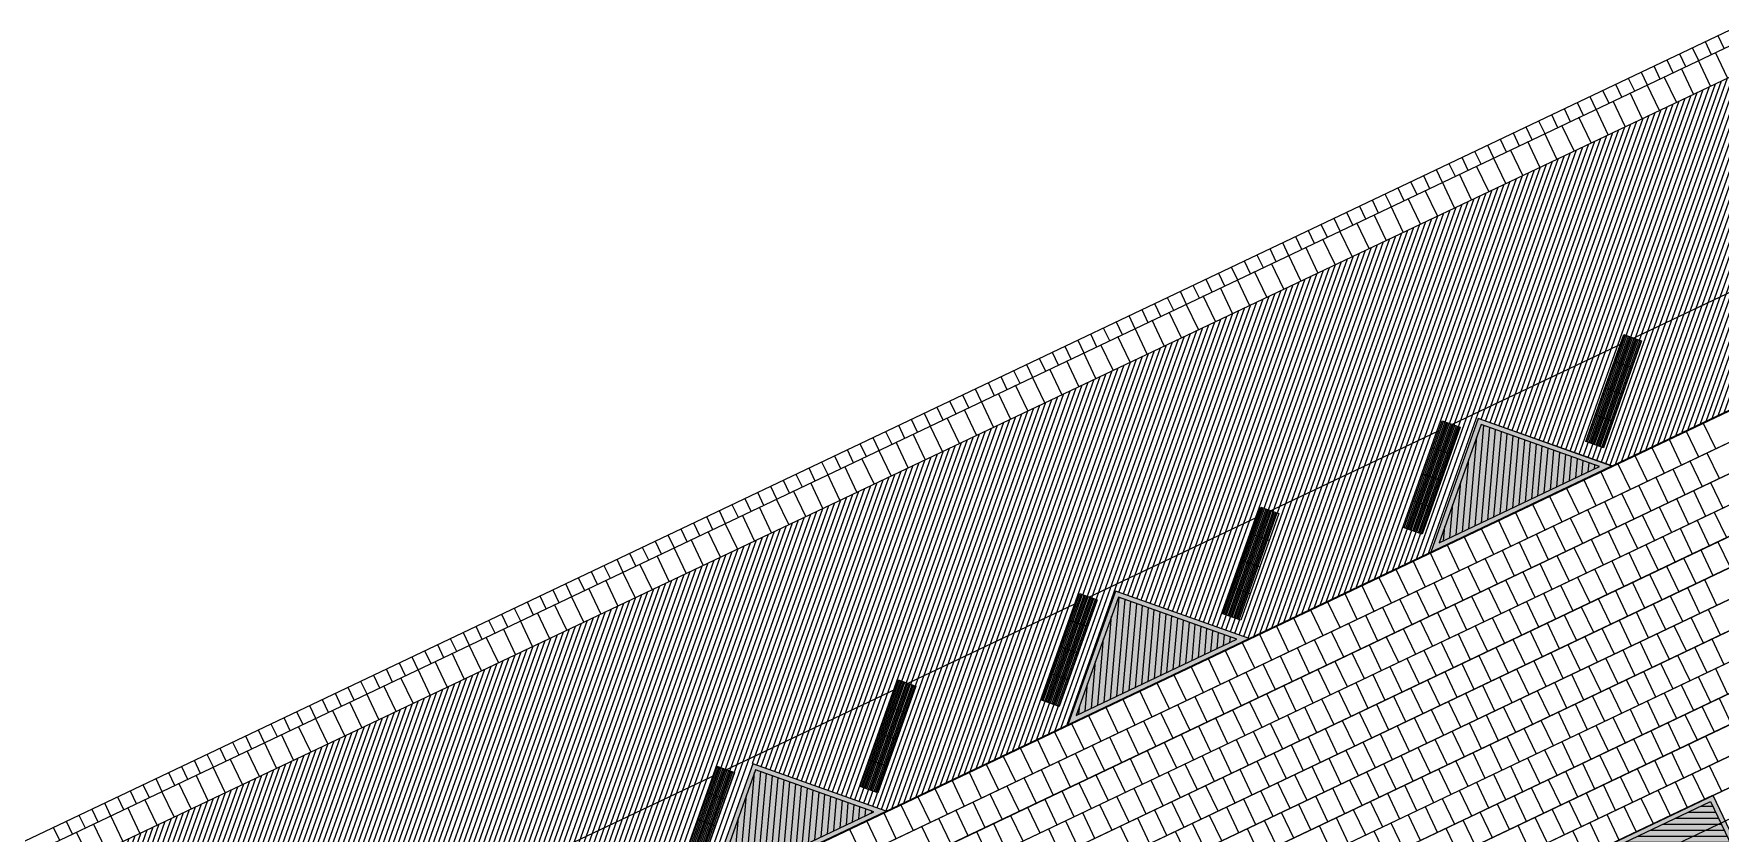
# Model space of a CAD drawing. Header units: metres. Extents: x 679599 to 680028, y 2748524 to 2748840.
# Drawn here: x 679795.01 to 679830.69, y 2748761.71 to 2748778.63 of the extents above; entities that cross this region are included whole.
import ezdxf

# ---------------------------------------------------------------- set-up
doc = ezdxf.new("R2010")
doc.units = ezdxf.units.M
doc.header["$LTSCALE"] = 5
doc.layers.add('00-AUX', color=2, linetype='Continuous', plot=False)
doc.layers.add('00-AUX Tree Pit', color=2, linetype='Continuous', plot=False)
for name, color, linetype, lineweight, plot in [('02-L-B-Barrier Curb', 210, 'Continuous', 5, False), ('02-L-B-Channel', 140, 'Continuous', 5, False), ('02-L-B-Curb', 11, 'Continuous', 5, False)]:
    doc.layers.add(name, color=color, linetype=linetype, lineweight=lineweight, plot=plot)
doc.layers.add('02-L-B-Flat Bar', color=181, linetype='Continuous', lineweight=5)
doc.layers.add('04-BK-Tree Pit', color=6, linetype='Continuous', lineweight=5)
for name, color, linetype, lineweight, true_color in [('02-L-Joints-Paviment_07_Precast Concrete Blocks 60X40', 7, 'Continuous', 5, 0x999999), ('03-TR-Pavement_02_Sealed Gravel', 7, 'Continuous', 5, 0x38321e), ('03-TR-Pavement_07_Precast Concrete Blocks 20X10', 7, 'Continuous', 5, 0x999999), ('03-TR-Pavement_07_Precast Concrete Blocks 60X40', 7, 'Continuous', 5, 0x999999), ('03-TR-Pavement_07_Precast irregular Concrete Blocks', 7, 'Continuous', 5, 0xb3b3b3)]:
    doc.layers.add(name, color=color, linetype=linetype, lineweight=lineweight, true_color=true_color)
doc.layers.add('03-TR-Tree Pit_Green', color=46, linetype='Continuous')
doc.layers.add('03-TR-Tree Pit_White', color=7, linetype='Continuous', true_color=0xfcfcfc)

# ---------------------------------------------------------------- blocks, each defined once
blk = doc.blocks.new('*U5')
at = {"layer": '02-L-B-Channel'}
blk.add_lwpolyline([(0, 0), (0, -0.3)], dxfattribs=at)
blk = doc.blocks.new('*U6')
at = {"layer": '02-L-B-Channel', "color": 0, "linetype": 'ByBlock', "lineweight": -2, "transparency": 16777216, "rotation": 25.44812428929673}
for p in [(679830.643, 2748778.592), (679829.83, 2748778.205), (679830.101, 2748778.334), (679830.372, 2748778.463), (679829.289, 2748777.947), (679829.56, 2748778.076), (679828.476, 2748777.561), (679828.747, 2748777.689), (679829.018, 2748777.818), (679827.663, 2748777.174), (679827.934, 2748777.303), (679828.205, 2748777.432), (679826.851, 2748776.787), (679827.122, 2748776.916), (679827.392, 2748777.045), (679826.038, 2748776.4), (679826.309, 2748776.529), (679826.58, 2748776.658), (679825.496, 2748776.143), (679825.767, 2748776.271), (679824.684, 2748775.756), (679824.954, 2748775.885), (679825.225, 2748776.014), (679823.871, 2748775.369), (679824.142, 2748775.498), (679824.413, 2748775.627), (679823.058, 2748774.982), (679823.329, 2748775.111), (679823.6, 2748775.24), (679822.516, 2748774.725), (679822.787, 2748774.853), (679821.704, 2748774.338), (679821.975, 2748774.467), (679822.245, 2748774.596), (679820.891, 2748773.951), (679821.162, 2748774.08), (679821.433, 2748774.209), (679820.078, 2748773.564), (679820.349, 2748773.693), (679820.62, 2748773.822), (679819.537, 2748773.307), (679819.807, 2748773.435), (679818.724, 2748772.92), (679818.995, 2748773.049), (679819.266, 2748773.178), (679817.911, 2748772.533), (679818.182, 2748772.662), (679818.453, 2748772.791), (679817.099, 2748772.146), (679817.369, 2748772.275), (679817.64, 2748772.404), (679816.286, 2748771.76), (679816.557, 2748771.889), (679816.828, 2748772.018), (679815.744, 2748771.502), (679816.015, 2748771.631), (679814.931, 2748771.115), (679815.202, 2748771.244), (679815.473, 2748771.373), (679814.119, 2748770.728), (679814.39, 2748770.857), (679814.66, 2748770.986), (679813.306, 2748770.342), (679813.577, 2748770.471), (679813.848, 2748770.6), (679812.764, 2748770.084), (679813.035, 2748770.213), (679811.952, 2748769.697), (679812.222, 2748769.826), (679812.493, 2748769.955), (679811.139, 2748769.31), (679811.41, 2748769.439), (679811.681, 2748769.568), (679810.326, 2748768.924), (679810.597, 2748769.053), (679810.868, 2748769.182), (679809.784, 2748768.666), (679810.055, 2748768.795), (679808.972, 2748768.279), (679809.243, 2748768.408), (679809.514, 2748768.537), (679808.159, 2748767.892), (679808.43, 2748768.021), (679808.701, 2748768.15), (679807.346, 2748767.506), (679807.617, 2748767.635), (679807.888, 2748767.764), (679806.805, 2748767.248), (679807.076, 2748767.377), (679805.992, 2748766.861), (679806.263, 2748766.99), (679806.534, 2748767.119), (679805.179, 2748766.474), (679805.45, 2748766.603), (679805.721, 2748766.732), (679804.367, 2748766.088), (679804.637, 2748766.217), (679804.908, 2748766.346), (679803.554, 2748765.701), (679803.825, 2748765.83), (679804.096, 2748765.959), (679803.012, 2748765.443), (679803.283, 2748765.572), (679802.199, 2748765.056), (679802.47, 2748765.185), (679802.741, 2748765.314), (679801.387, 2748764.67), (679801.658, 2748764.799), (679801.929, 2748764.928), (679800.574, 2748764.283), (679800.845, 2748764.412), (679801.116, 2748764.541), (679800.032, 2748764.025), (679800.303, 2748764.154), (679799.22, 2748763.638), (679799.491, 2748763.767), (679799.761, 2748763.896), (679798.407, 2748763.252), (679798.678, 2748763.381), (679798.949, 2748763.51), (679797.594, 2748762.865), (679797.865, 2748762.994), (679798.136, 2748763.123), (679797.052, 2748762.607), (679797.323, 2748762.736), (679796.24, 2748762.22), (679796.511, 2748762.349), (679796.782, 2748762.478), (679795.427, 2748761.834), (679795.698, 2748761.963), (679795.969, 2748762.092)]:
    blk.add_blockref('*U5', p, dxfattribs=at)
blk = doc.blocks.new('ALCORQUE RECTANGULAR')
at = {"layer": '03-TR-Tree Pit_Green', "ltscale": 0.3}
h = blk.add_hatch(dxfattribs=at)
h.set_pattern_fill('ANSI31', color=256, scale=0.04, angle=-45)
h.set_pattern_definition([(360, (-2068898.16958, 3428624.0145), (3e-17, 0.127), [])])
h.paths.add_polyline_path([(679903.391, 2748647.421), (679902.702, 2748648.869), (679904.689, 2748649.814), (679905.377, 2748648.367)])
at = {"layer": '03-TR-Tree Pit_White'}
h = blk.add_hatch(color=256, dxfattribs=at)
h.dxf.hatch_style = 1
h.paths.add_polyline_path([(679903.344, 2748647.288), (679902.569, 2748648.916), (679904.736, 2748649.947), (679905.511, 2748648.319)])
at = {"layer": '02-L-B-Curb'}
blk.add_lwpolyline([(679903.344, 2748647.288), (679902.569, 2748648.916), (679904.736, 2748649.947), (679905.511, 2748648.319)], close=True, dxfattribs=at)
at = {"layer": '02-L-B-Curb', "color": 6}
blk.add_lwpolyline([(679903.391, 2748647.421), (679902.702, 2748648.868), (679904.689, 2748649.814), (679905.378, 2748648.366)], close=True, dxfattribs=at)
blk = doc.blocks.new('Alcorque Parking 8m2')
at = {"layer": '03-TR-Tree Pit_Green', "ltscale": 0.3}
h = blk.add_hatch(dxfattribs=at)
h.set_pattern_fill('ANSI31', color=256, scale=0.04, angle=40)
h.set_pattern_definition([(85, (-679726.04474, -2748720.75428), (-0.1265167266577, 0.011068779329), [])])
h.paths.add_polyline_path([(-1.079, -0.384), (2.316, 1.231), (-0.189, 2.121)])
at = {"layer": '03-TR-Tree Pit_White'}
h = blk.add_hatch(color=256, dxfattribs=at)
h.dxf.hatch_style = 1
h.paths.add_polyline_path([(-1.254, -0.578), (2.577, 1.245), (-0.25, 2.249)])
at = {"layer": '02-L-B-Curb'}
blk.add_lwpolyline([(2.577, 1.245), (-0.25, 2.249), (-1.254, -0.578)], close=True, dxfattribs=at)
at = {"layer": '02-L-B-Curb', "color": 6}
blk.add_lwpolyline([(2.316, 1.231), (-0.189, 2.121), (-1.079, -0.384)], close=True, dxfattribs=at)
blk = doc.blocks.new('Piece Parking')
blk.add_wipeout([(-1.7, 0.2), (-1.7, -0.2), (0.7, -0.2), (0.7, 0.2)])
at = {"layer": '03-TR-Pavement_07_Precast irregular Concrete Blocks'}
h = blk.add_hatch(dxfattribs=at)
h.set_pattern_fill('ANSI31', color=256, scale=0.01, angle=135)
h.paths.add_polyline_path([(-1.7, 0.2), (0.7, 0.2), (0.7, -0.2), (-1.7, -0.2)])
blk.add_lwpolyline([(-1.7, 0.2), (0.7, 0.2), (0.7, -0.2), (-1.7, -0.2)], close=True)
at = {"layer": '02-L-Joints-Paviment_07_Precast Concrete Blocks 60X40'}
for points in [[(-1.1, 0.2), (-1.1, -0.2)], [(-0.5, 0.2), (-0.5, -0.2)], [(0.1, 0.2), (0.1, -0.2)]]:
    blk.add_lwpolyline(points, dxfattribs=at)
blk = doc.blocks.new('*U50')
at = {"rotation": 44.98941899152474}
blk.add_blockref('Piece Parking', (-0.199, -0.481), dxfattribs=at)
blk = doc.blocks.new('*U51')
at = {"layer": '02-L-B-Barrier Curb', "color": 0, "linetype": 'ByBlock', "lineweight": -2, "transparency": 16777216, "rotation": 25.44812282596097}
for p in [(679828.577, 2748772.055), (679824.739, 2748770.229), (679820.902, 2748768.403), (679817.064, 2748766.576), (679813.226, 2748764.75), (679809.389, 2748762.924)]:
    blk.add_blockref('*U50', p, dxfattribs=at)

msp = doc.modelspace()

# ---------------------------------------------------------------- hatches: boundary and pattern name
at = {"layer": '03-TR-Pavement_02_Sealed Gravel', "linetype": 'Continuous'}
h = msp.add_hatch(dxfattribs=at)
h.set_pattern_fill('ANSI31', color=256, scale=0.0393, angle=45)
h.set_pattern_definition([(90, (652974.11672, 2717198.73223), (-0.1247775, 0), [])])
h.paths.add_polyline_path([(679843.323, 2748762.983), (679802.488, 2748741.088), (679802.965, 2748740.321), (679830.585, 2748755.131), (679829.938, 2748752.01, -0.057467), (679826.729, 2748742.3, -0.236191), (679819.813, 2748736.788, -0.042406), (679814.857, 2748736.169, 0.057364), (679806.372, 2748734.851), (679806.924, 2748733.964, -0.055327), (679814.897, 2748735.17, 0.042406), (679820.02, 2748735.81, 0.236191), (679827.636, 2748741.88, 0.032502), (679829.774, 2748747.407, -0.216564), (679835.768, 2748753.578, -0.102224), (679839.134, 2748754.155, 0.122776), (679847.42, 2748755.923), (679848.03, 2748755.098), (679848.753, 2748755.634)])
h.paths.add_polyline_path([(679846.816, 2748756.742, -0.119949), (679839.168, 2748755.154, 0.102239), (679835.402, 2748754.509, 0.127244), (679830.778, 2748751.162, 0.003616), (679830.917, 2748751.807), (679831.734, 2748755.747), (679843.062, 2748761.821)], flags=16)
h.paths.add_polyline_path([(679846.663, 2748756.78, -0.118072), (679839.171, 2748755.254, 0.102239), (679835.366, 2748754.602, 0.11845), (679830.96, 2748751.528, 0.001446), (679831.015, 2748751.787), (679831.822, 2748755.681), (679843.033, 2748761.692)], flags=0)
at = {"layer": '03-TR-Pavement_07_Precast Concrete Blocks 20X10'}
h = msp.add_hatch(dxfattribs=at)
h.set_pattern_fill('ANSI31', color=256, scale=0.0315, angle=25.5)
h.set_pattern_definition([(70.5, (0, 0), (-0.094275932128, 0.033384858509), [])])
edge = h.paths.add_edge_path()
edge.add_line((679754.639, 2748741.428), (679756.438, 2748737.648))
edge.add_line((679756.438, 2748737.648), (679759.31, 2748736.613))
edge.add_line((679759.31, 2748736.613), (679763.155, 2748738.443))
edge.add_line((679763.155, 2748738.443), (679764.159, 2748741.27))
edge.add_line((679764.159, 2748741.27), (679766.986, 2748740.266))
edge.add_line((679766.986, 2748740.266), (679770.831, 2748742.096))
edge.add_line((679770.831, 2748742.096), (679771.835, 2748744.923))
edge.add_line((679771.835, 2748744.923), (679774.662, 2748743.919))
edge.add_line((679774.662, 2748743.919), (679778.507, 2748745.748))
edge.add_line((679778.507, 2748745.748), (679779.511, 2748748.576))
edge.add_line((679779.511, 2748748.576), (679782.338, 2748747.571))
edge.add_line((679782.338, 2748747.571), (679786.176, 2748749.398))
edge.add_line((679786.176, 2748749.398), (679787.186, 2748752.228))
edge.add_line((679787.186, 2748752.228), (679790.014, 2748751.224))
edge.add_line((679790.014, 2748751.224), (679793.857, 2748753.054))
edge.add_line((679793.857, 2748753.054), (679794.828, 2748755.786))
edge.add_line((679794.828, 2748755.786), (679794.862, 2748755.88))
edge.add_line((679794.862, 2748755.88), (679797.688, 2748754.876))
edge.add_line((679797.688, 2748754.876), (679801.533, 2748756.706))
edge.add_line((679801.533, 2748756.706), (679802.537, 2748759.533))
edge.add_line((679802.537, 2748759.533), (679805.364, 2748758.529))
edge.add_line((679805.364, 2748758.529), (679809.208, 2748760.358))
edge.add_line((679809.208, 2748760.358), (679810.212, 2748763.185))
edge.add_line((679810.212, 2748763.185), (679813.04, 2748762.181))
edge.add_line((679813.04, 2748762.181), (679816.883, 2748764.01))
edge.add_line((679816.883, 2748764.01), (679817.885, 2748766.836))
edge.add_line((679817.885, 2748766.836), (679820.714, 2748765.833))
edge.add_line((679820.714, 2748765.833), (679824.559, 2748767.663))
edge.add_line((679824.559, 2748767.663), (679825.563, 2748770.49))
edge.add_line((679825.563, 2748770.49), (679828.39, 2748769.486))
edge.add_line((679828.39, 2748769.486), (679832.234, 2748771.315))
edge.add_line((679832.234, 2748771.315), (679833.238, 2748774.142))
edge.add_line((679833.238, 2748774.142), (679836.062, 2748773.137))
edge.add_line((679836.062, 2748773.137), (679839.907, 2748774.967))
edge.add_line((679839.907, 2748774.967), (679840.952, 2748777.865))
edge.add_line((679840.952, 2748777.865), (679839.153, 2748781.645))
edge.add_line((679839.153, 2748781.645), (679754.643, 2748741.429))

# ---------------------------------------------------------------- linework, layer by layer
at = {"layer": '00-AUX'}
for points in [[(679670.326, 2748694.247), (679906.736, 2748806.746)], [(679670.403, 2748693.619), (679906.813, 2748806.118)], [(679670.841, 2748693.163), (679907.252, 2748805.663)], [(679670.919, 2748692.536), (679907.329, 2748805.035)], [(679671.357, 2748692.08), (679907.767, 2748804.579)], [(679671.434, 2748691.452), (679907.845, 2748803.951)], [(679671.873, 2748690.996), (679908.283, 2748803.495)], [(679671.95, 2748690.369), (679908.36, 2748802.868)], [(679675.639, 2748691.46), (679908.831, 2748802.427)], [(679680.412, 2748693.066), (679908.864, 2748801.779)], [(679684.823, 2748694.501), (679909.347, 2748801.344)], [(679689.235, 2748695.936), (679907.032, 2748799.578)], [(679694.007, 2748697.543), (679904.22, 2748797.575)], [(679698.419, 2748698.977), (679901.769, 2748795.744)], [(679839.754, 2748782.593), (679753.535, 2748741.563)], [(679759.499, 2748739.184), (679840.858, 2748777.899)]]:
    msp.add_lwpolyline(points, dxfattribs=at)
at = {"layer": '00-AUX Tree Pit'}
for points in [[(679828.401, 2748769.48), (679825.574, 2748770.484), (679824.57, 2748767.657)], [(679820.725, 2748765.828), (679817.898, 2748766.832), (679816.894, 2748764.005)], [(679813.05, 2748762.176), (679810.223, 2748763.18), (679809.219, 2748760.353)], [(679829.145, 2748759.852), (679828.37, 2748761.481), (679830.537, 2748762.512), (679831.312, 2748760.884)]]:
    msp.add_lwpolyline(points, close=True, dxfattribs=at)
at = {"layer": '02-L-B-Channel'}
msp.add_lwpolyline([(679958.866, 2748839.608), (679599.301, 2748668.504)], dxfattribs=at)
at = {"layer": '02-L-B-Flat Bar'}
msp.add_lwpolyline([(679759.323, 2748736.609), (679839.921, 2748774.962)], dxfattribs=at)
at = {"layer": '02-L-Joints-Paviment_07_Precast Concrete Blocks 60X40'}
msp.add_line((679754.639, 2748741.428), (679839.153, 2748781.645), dxfattribs=at)
for points in [[(679830.85, 2748777.694), (679830.593, 2748778.234)], [(679830.128, 2748777.35), (679829.871, 2748777.891)], [(679830.489, 2748777.522), (679830.232, 2748778.063)], [(679829.406, 2748777.006), (679829.148, 2748777.547)], [(679829.767, 2748777.178), (679829.51, 2748777.719)], [(679828.683, 2748776.662), (679828.426, 2748777.203)], [(679829.044, 2748776.834), (679828.787, 2748777.375)], [(679827.961, 2748776.319), (679827.704, 2748776.859)], [(679828.322, 2748776.491), (679828.065, 2748777.031)], [(679827.239, 2748775.975), (679826.981, 2748776.516)], [(679827.6, 2748776.147), (679827.342, 2748776.688)], [(679826.516, 2748775.631), (679826.259, 2748776.172)], [(679826.877, 2748775.803), (679826.62, 2748776.344)], [(679825.794, 2748775.287), (679825.536, 2748775.828)], [(679826.155, 2748775.459), (679825.898, 2748776)], [(679825.071, 2748774.944), (679824.814, 2748775.484)], [(679825.433, 2748775.116), (679825.175, 2748775.656)], [(679824.349, 2748774.6), (679824.092, 2748775.141)], [(679824.71, 2748774.772), (679824.453, 2748775.313)], [(679823.265, 2748774.084), (679823.008, 2748774.625)], [(679823.627, 2748774.256), (679823.369, 2748774.797)], [(679823.988, 2748774.428), (679823.73, 2748774.969)], [(679822.543, 2748773.741), (679822.286, 2748774.281)], [(679822.904, 2748773.912), (679822.647, 2748774.453)], [(679821.821, 2748773.397), (679821.563, 2748773.938)], [(679822.182, 2748773.569), (679821.925, 2748774.109)], [(679821.098, 2748773.053), (679820.841, 2748773.594)], [(679821.459, 2748773.225), (679821.202, 2748773.766)], [(679820.376, 2748772.709), (679820.119, 2748773.25)], [(679820.737, 2748772.881), (679820.48, 2748773.422)], [(679819.654, 2748772.366), (679819.396, 2748772.906)], [(679820.015, 2748772.537), (679819.757, 2748773.078)], [(679818.931, 2748772.022), (679818.674, 2748772.563)], [(679819.292, 2748772.194), (679819.035, 2748772.734)], [(679818.209, 2748771.678), (679817.951, 2748772.219)], [(679818.57, 2748771.85), (679818.313, 2748772.391)], [(679817.486, 2748771.334), (679817.229, 2748771.875)], [(679817.848, 2748771.506), (679817.59, 2748772.047)], [(679816.764, 2748770.991), (679816.507, 2748771.531)], [(679817.125, 2748771.162), (679816.868, 2748771.703)], [(679816.042, 2748770.647), (679815.784, 2748771.188)], [(679816.403, 2748770.819), (679816.145, 2748771.359)], [(679815.319, 2748770.303), (679815.062, 2748770.844)], [(679815.68, 2748770.475), (679815.423, 2748771.016)], [(679814.597, 2748769.959), (679814.34, 2748770.5)], [(679814.958, 2748770.131), (679814.701, 2748770.672)], [(679830.333, 2748770.389), (679830.591, 2748769.847)], [(679813.513, 2748769.444), (679813.256, 2748769.984)], [(679813.874, 2748769.616), (679813.617, 2748770.156)], [(679814.236, 2748769.787), (679813.978, 2748770.328)], [(679829.611, 2748770.045), (679829.868, 2748769.503)], [(679829.972, 2748770.217), (679830.23, 2748769.675)], [(679812.791, 2748769.1), (679812.534, 2748769.641)], [(679813.152, 2748769.272), (679812.895, 2748769.812)], [(679828.888, 2748769.701), (679829.146, 2748769.159)], [(679829.249, 2748769.873), (679829.507, 2748769.331)], [(679830.41, 2748769.761), (679830.668, 2748769.219)], [(679812.069, 2748768.756), (679811.811, 2748769.297)], [(679812.43, 2748768.928), (679812.172, 2748769.469)], [(679828.166, 2748769.357), (679828.424, 2748768.816)], [(679828.527, 2748769.529), (679828.785, 2748768.987)], [(679829.688, 2748769.417), (679829.946, 2748768.875)], [(679830.049, 2748769.589), (679830.307, 2748769.047)], [(679811.346, 2748768.412), (679811.089, 2748768.953)], [(679811.707, 2748768.584), (679811.45, 2748769.125)], [(679827.443, 2748769.014), (679827.701, 2748768.472)], [(679827.805, 2748769.185), (679828.062, 2748768.644)], [(679828.965, 2748769.073), (679829.223, 2748768.532)], [(679829.327, 2748769.245), (679829.584, 2748768.703)], [(679830.126, 2748768.961), (679830.384, 2748768.42)], [(679830.487, 2748769.133), (679830.745, 2748768.591)], [(679810.624, 2748768.069), (679810.366, 2748768.609)], [(679810.985, 2748768.24), (679810.728, 2748768.781)], [(679826.721, 2748768.67), (679826.979, 2748768.128)], [(679827.082, 2748768.842), (679827.34, 2748768.3)], [(679827.882, 2748768.558), (679828.14, 2748768.016)], [(679828.243, 2748768.73), (679828.501, 2748768.188)], [(679828.604, 2748768.902), (679828.862, 2748768.36)], [(679829.404, 2748768.618), (679829.662, 2748768.076)], [(679829.765, 2748768.789), (679830.023, 2748768.248)], [(679809.901, 2748767.725), (679809.644, 2748768.266)], [(679810.263, 2748767.897), (679810.005, 2748768.437)], [(679825.999, 2748768.326), (679826.256, 2748767.784)], [(679826.36, 2748768.498), (679826.618, 2748767.956)], [(679827.159, 2748768.214), (679827.417, 2748767.672)], [(679827.521, 2748768.386), (679827.778, 2748767.844)], [(679828.681, 2748768.274), (679828.939, 2748767.732)], [(679829.043, 2748768.446), (679829.3, 2748767.904)], [(679830.203, 2748768.334), (679830.461, 2748767.792)], [(679830.565, 2748768.505), (679830.822, 2748767.964)], [(679809.179, 2748767.381), (679808.922, 2748767.922)], [(679809.54, 2748767.553), (679809.283, 2748768.094)], [(679825.276, 2748767.982), (679825.534, 2748767.441)], [(679825.637, 2748768.154), (679825.895, 2748767.612)], [(679826.437, 2748767.87), (679826.695, 2748767.328)], [(679826.798, 2748768.042), (679827.056, 2748767.5)], [(679827.959, 2748767.93), (679828.217, 2748767.388)], [(679828.32, 2748768.102), (679828.578, 2748767.56)], [(679829.481, 2748767.99), (679829.739, 2748767.448)], [(679829.842, 2748768.162), (679830.1, 2748767.62)], [(679830.642, 2748767.878), (679830.9, 2748767.336)], [(679808.457, 2748767.037), (679808.199, 2748767.578)], [(679808.818, 2748767.209), (679808.56, 2748767.75)], [(679824.554, 2748767.639), (679824.812, 2748767.097)], [(679824.915, 2748767.81), (679825.173, 2748767.269)], [(679825.715, 2748767.526), (679825.972, 2748766.985)], [(679826.076, 2748767.698), (679826.334, 2748767.157)], [(679827.237, 2748767.586), (679827.494, 2748767.044)], [(679827.598, 2748767.758), (679827.856, 2748767.216)], [(679828.759, 2748767.646), (679829.016, 2748767.104)], [(679829.12, 2748767.818), (679829.378, 2748767.276)], [(679829.919, 2748767.534), (679830.177, 2748766.992)], [(679830.281, 2748767.706), (679830.538, 2748767.164)], [(679807.734, 2748766.694), (679807.477, 2748767.234)], [(679808.095, 2748766.865), (679807.838, 2748767.406)], [(679823.47, 2748767.123), (679823.728, 2748766.581)], [(679823.832, 2748767.295), (679824.089, 2748766.753)], [(679824.193, 2748767.467), (679824.451, 2748766.925)], [(679824.992, 2748767.183), (679825.25, 2748766.641)], [(679825.353, 2748767.355), (679825.611, 2748766.813)], [(679826.514, 2748767.243), (679826.772, 2748766.701)], [(679826.875, 2748767.414), (679827.133, 2748766.873)], [(679827.675, 2748767.13), (679827.933, 2748766.589)], [(679828.036, 2748767.302), (679828.294, 2748766.761)], [(679828.397, 2748767.474), (679828.655, 2748766.932)], [(679829.197, 2748767.19), (679829.455, 2748766.648)], [(679829.558, 2748767.362), (679829.816, 2748766.82)], [(679807.012, 2748766.35), (679806.755, 2748766.891)], [(679807.373, 2748766.522), (679807.116, 2748767.062)], [(679822.748, 2748766.779), (679823.006, 2748766.237)], [(679823.109, 2748766.951), (679823.367, 2748766.409)], [(679824.27, 2748766.839), (679824.528, 2748766.297)], [(679824.631, 2748767.011), (679824.889, 2748766.469)], [(679825.792, 2748766.899), (679826.05, 2748766.357)], [(679826.153, 2748767.071), (679826.411, 2748766.529)], [(679826.953, 2748766.787), (679827.211, 2748766.245)], [(679827.314, 2748766.959), (679827.572, 2748766.417)], [(679828.475, 2748766.846), (679828.732, 2748766.305)], [(679828.836, 2748767.018), (679829.094, 2748766.477)], [(679829.997, 2748766.906), (679830.254, 2748766.364)], [(679830.358, 2748767.078), (679830.616, 2748766.536)], [(679806.289, 2748766.006), (679806.032, 2748766.547)], [(679806.651, 2748766.178), (679806.393, 2748766.719)], [(679822.026, 2748766.435), (679822.283, 2748765.894)], [(679822.387, 2748766.607), (679822.645, 2748766.066)], [(679823.548, 2748766.495), (679823.805, 2748765.953)], [(679823.909, 2748766.667), (679824.167, 2748766.125)], [(679825.07, 2748766.555), (679825.327, 2748766.013)], [(679825.431, 2748766.727), (679825.689, 2748766.185)], [(679826.23, 2748766.443), (679826.488, 2748765.901)], [(679826.592, 2748766.615), (679826.849, 2748766.073)], [(679827.752, 2748766.503), (679828.01, 2748765.961)], [(679828.113, 2748766.675), (679828.371, 2748766.133)], [(679829.274, 2748766.562), (679829.532, 2748766.021)], [(679829.635, 2748766.734), (679829.893, 2748766.193)], [(679830.435, 2748766.45), (679830.693, 2748765.909)], [(679805.567, 2748765.662), (679805.31, 2748766.203)], [(679805.928, 2748765.834), (679805.671, 2748766.375)], [(679821.303, 2748766.092), (679821.561, 2748765.55)], [(679821.664, 2748766.264), (679821.922, 2748765.722)], [(679822.825, 2748766.151), (679823.083, 2748765.61)], [(679823.186, 2748766.323), (679823.444, 2748765.782)], [(679824.347, 2748766.211), (679824.605, 2748765.669)], [(679824.708, 2748766.383), (679824.966, 2748765.841)], [(679825.508, 2748766.099), (679825.766, 2748765.557)], [(679825.869, 2748766.271), (679826.127, 2748765.729)], [(679827.03, 2748766.159), (679827.288, 2748765.617)], [(679827.391, 2748766.331), (679827.649, 2748765.789)], [(679828.552, 2748766.219), (679828.81, 2748765.677)], [(679828.913, 2748766.391), (679829.171, 2748765.849)], [(679829.713, 2748766.107), (679829.971, 2748765.565)], [(679830.074, 2748766.279), (679830.332, 2748765.737)], [(679804.845, 2748765.319), (679804.587, 2748765.859)], [(679805.206, 2748765.49), (679804.949, 2748766.031)], [(679820.581, 2748765.748), (679820.839, 2748765.206)], [(679820.942, 2748765.92), (679821.2, 2748765.378)], [(679822.103, 2748765.808), (679822.361, 2748765.266)], [(679822.464, 2748765.98), (679822.722, 2748765.438)], [(679823.264, 2748765.696), (679823.521, 2748765.154)], [(679823.625, 2748765.867), (679823.883, 2748765.326)], [(679823.986, 2748766.039), (679824.244, 2748765.498)], [(679824.786, 2748765.755), (679825.043, 2748765.214)], [(679825.147, 2748765.927), (679825.405, 2748765.385)], [(679826.308, 2748765.815), (679826.565, 2748765.273)], [(679826.669, 2748765.987), (679826.927, 2748765.445)], [(679827.468, 2748765.703), (679827.726, 2748765.161)], [(679827.83, 2748765.875), (679828.087, 2748765.333)], [(679828.191, 2748766.047), (679828.449, 2748765.505)], [(679828.99, 2748765.763), (679829.248, 2748765.221)], [(679829.351, 2748765.935), (679829.609, 2748765.393)], [(679830.512, 2748765.823), (679830.77, 2748765.281)], [(679803.761, 2748764.803), (679803.504, 2748765.344)], [(679804.122, 2748764.975), (679803.865, 2748765.516)], [(679804.484, 2748765.147), (679804.226, 2748765.687)], [(679819.858, 2748765.404), (679820.116, 2748764.862)], [(679820.22, 2748765.576), (679820.477, 2748765.034)], [(679821.38, 2748765.464), (679821.638, 2748764.922)], [(679821.742, 2748765.636), (679821.999, 2748765.094)], [(679822.541, 2748765.352), (679822.799, 2748764.81)], [(679822.902, 2748765.524), (679823.16, 2748764.982)], [(679824.063, 2748765.412), (679824.321, 2748764.87)], [(679824.424, 2748765.584), (679824.682, 2748765.042)], [(679825.585, 2748765.471), (679825.843, 2748764.93)], [(679825.946, 2748765.643), (679826.204, 2748765.102)], [(679826.746, 2748765.359), (679827.004, 2748764.818)], [(679827.107, 2748765.531), (679827.365, 2748764.989)], [(679828.268, 2748765.419), (679828.526, 2748764.877)], [(679828.629, 2748765.591), (679828.887, 2748765.049)], [(679829.79, 2748765.479), (679830.048, 2748764.937)], [(679830.151, 2748765.651), (679830.409, 2748765.109)], [(679803.039, 2748764.459), (679802.781, 2748765)], [(679803.4, 2748764.631), (679803.143, 2748765.172)], [(679819.136, 2748765.06), (679819.394, 2748764.519)], [(679819.497, 2748765.232), (679819.755, 2748764.691)], [(679820.658, 2748765.12), (679820.916, 2748764.578)], [(679821.019, 2748765.292), (679821.277, 2748764.75)], [(679821.819, 2748765.008), (679822.077, 2748764.466)], [(679822.18, 2748765.18), (679822.438, 2748764.638)], [(679823.341, 2748765.068), (679823.599, 2748764.526)], [(679823.702, 2748765.24), (679823.96, 2748764.698)], [(679824.863, 2748765.128), (679825.121, 2748764.586)], [(679825.224, 2748765.3), (679825.482, 2748764.758)], [(679826.024, 2748765.016), (679826.281, 2748764.474)], [(679826.385, 2748765.187), (679826.643, 2748764.646)], [(679827.546, 2748765.075), (679827.803, 2748764.534)], [(679827.907, 2748765.247), (679828.165, 2748764.705)], [(679829.068, 2748765.135), (679829.325, 2748764.593)], [(679829.429, 2748765.307), (679829.687, 2748764.765)], [(679830.228, 2748765.023), (679830.486, 2748764.481)], [(679830.59, 2748765.195), (679830.847, 2748764.653)], [(679802.316, 2748764.115), (679802.059, 2748764.656)], [(679802.678, 2748764.287), (679802.42, 2748764.828)], [(679818.414, 2748764.717), (679818.671, 2748764.175)], [(679818.775, 2748764.889), (679819.033, 2748764.347)], [(679819.936, 2748764.776), (679820.193, 2748764.235)], [(679820.297, 2748764.948), (679820.555, 2748764.407)], [(679821.096, 2748764.664), (679821.354, 2748764.123)], [(679821.458, 2748764.836), (679821.715, 2748764.294)], [(679822.618, 2748764.724), (679822.876, 2748764.182)], [(679822.98, 2748764.896), (679823.237, 2748764.354)], [(679824.14, 2748764.784), (679824.398, 2748764.242)], [(679824.502, 2748764.956), (679824.759, 2748764.414)], [(679825.301, 2748764.672), (679825.559, 2748764.13)], [(679825.662, 2748764.844), (679825.92, 2748764.302)], [(679826.823, 2748764.732), (679827.081, 2748764.19)], [(679827.184, 2748764.904), (679827.442, 2748764.362)], [(679828.345, 2748764.791), (679828.603, 2748764.25)], [(679828.706, 2748764.963), (679828.964, 2748764.422)], [(679829.506, 2748764.679), (679829.764, 2748764.138)], [(679829.867, 2748764.851), (679830.125, 2748764.309)], [(679801.594, 2748763.772), (679801.337, 2748764.312)], [(679801.955, 2748763.944), (679801.698, 2748764.484)], [(679817.691, 2748764.373), (679817.949, 2748763.831)], [(679818.052, 2748764.545), (679818.31, 2748764.003)], [(679819.213, 2748764.433), (679819.471, 2748763.891)], [(679819.574, 2748764.605), (679819.832, 2748764.063)], [(679820.374, 2748764.321), (679820.632, 2748763.779)], [(679820.735, 2748764.492), (679820.993, 2748763.951)], [(679821.896, 2748764.38), (679822.154, 2748763.839)], [(679822.257, 2748764.552), (679822.515, 2748764.01)], [(679823.057, 2748764.268), (679823.315, 2748763.727)], [(679823.418, 2748764.44), (679823.676, 2748763.898)], [(679823.779, 2748764.612), (679824.037, 2748764.07)], [(679824.579, 2748764.328), (679824.837, 2748763.786)], [(679824.94, 2748764.5), (679825.198, 2748763.958)], [(679826.101, 2748764.388), (679826.359, 2748763.846)], [(679826.462, 2748764.56), (679826.72, 2748764.018)], [(679827.262, 2748764.276), (679827.519, 2748763.734)], [(679827.623, 2748764.448), (679827.881, 2748763.906)], [(679827.984, 2748764.62), (679828.242, 2748764.078)], [(679828.784, 2748764.336), (679829.041, 2748763.794)], [(679829.145, 2748764.507), (679829.403, 2748763.966)], [(679830.306, 2748764.395), (679830.563, 2748763.854)], [(679830.667, 2748764.567), (679830.925, 2748764.025)], [(679800.872, 2748763.428), (679800.614, 2748763.969)], [(679801.233, 2748763.6), (679800.976, 2748764.141)], [(679816.969, 2748764.029), (679817.227, 2748763.487)], [(679817.33, 2748764.201), (679817.588, 2748763.659)], [(679818.13, 2748763.917), (679818.388, 2748763.375)], [(679818.491, 2748764.089), (679818.749, 2748763.547)], [(679818.852, 2748764.261), (679819.11, 2748763.719)], [(679819.652, 2748763.977), (679819.909, 2748763.435)], [(679820.013, 2748764.149), (679820.271, 2748763.607)], [(679821.174, 2748764.037), (679821.431, 2748763.495)], [(679821.535, 2748764.209), (679821.793, 2748763.667)], [(679822.334, 2748763.925), (679822.592, 2748763.383)], [(679822.696, 2748764.096), (679822.953, 2748763.555)], [(679823.856, 2748763.984), (679824.114, 2748763.443)], [(679824.218, 2748764.156), (679824.475, 2748763.614)], [(679825.378, 2748764.044), (679825.636, 2748763.502)], [(679825.74, 2748764.216), (679825.997, 2748763.674)], [(679826.539, 2748763.932), (679826.797, 2748763.39)], [(679826.9, 2748764.104), (679827.158, 2748763.562)], [(679828.061, 2748763.992), (679828.319, 2748763.45)], [(679828.422, 2748764.164), (679828.68, 2748763.622)], [(679829.583, 2748764.052), (679829.841, 2748763.51)], [(679829.944, 2748764.223), (679830.202, 2748763.682)], [(679800.149, 2748763.084), (679799.892, 2748763.625)], [(679800.51, 2748763.256), (679800.253, 2748763.797)], [(679816.247, 2748763.685), (679816.504, 2748763.144)], [(679816.608, 2748763.857), (679816.866, 2748763.315)], [(679817.407, 2748763.573), (679817.665, 2748763.032)], [(679817.769, 2748763.745), (679818.026, 2748763.203)], [(679818.929, 2748763.633), (679819.187, 2748763.091)], [(679819.29, 2748763.805), (679819.548, 2748763.263)], [(679820.451, 2748763.693), (679820.709, 2748763.151)], [(679820.812, 2748763.865), (679821.07, 2748763.323)], [(679821.612, 2748763.581), (679821.87, 2748763.039)], [(679821.973, 2748763.753), (679822.231, 2748763.211)], [(679823.134, 2748763.641), (679823.392, 2748763.099)], [(679823.495, 2748763.812), (679823.753, 2748763.271)], [(679824.656, 2748763.7), (679824.914, 2748763.159)], [(679825.017, 2748763.872), (679825.275, 2748763.33)], [(679825.817, 2748763.588), (679826.075, 2748763.046)], [(679826.178, 2748763.76), (679826.436, 2748763.218)], [(679827.339, 2748763.648), (679827.597, 2748763.106)], [(679827.7, 2748763.82), (679827.958, 2748763.278)], [(679828.861, 2748763.708), (679829.119, 2748763.166)], [(679829.222, 2748763.88), (679829.48, 2748763.338)], [(679830.022, 2748763.596), (679830.279, 2748763.054)], [(679830.383, 2748763.768), (679830.641, 2748763.226)], [(679799.427, 2748762.74), (679799.17, 2748763.281)], [(679799.788, 2748762.912), (679799.531, 2748763.453)], [(679815.524, 2748763.342), (679815.782, 2748762.8)], [(679815.885, 2748763.514), (679816.143, 2748762.972)], [(679816.685, 2748763.23), (679816.943, 2748762.688)], [(679817.046, 2748763.401), (679817.304, 2748762.86)], [(679818.207, 2748763.289), (679818.465, 2748762.748)], [(679818.568, 2748763.461), (679818.826, 2748762.919)], [(679819.729, 2748763.349), (679819.987, 2748762.807)], [(679820.09, 2748763.521), (679820.348, 2748762.979)], [(679820.89, 2748763.237), (679821.148, 2748762.695)], [(679821.251, 2748763.409), (679821.509, 2748762.867)], [(679822.412, 2748763.297), (679822.669, 2748762.755)], [(679822.773, 2748763.469), (679823.031, 2748762.927)], [(679823.934, 2748763.357), (679824.191, 2748762.815)], [(679824.295, 2748763.528), (679824.553, 2748762.987)], [(679825.094, 2748763.245), (679825.352, 2748762.703)], [(679825.456, 2748763.416), (679825.713, 2748762.875)], [(679826.616, 2748763.304), (679826.874, 2748762.763)], [(679826.978, 2748763.476), (679827.235, 2748762.934)], [(679828.138, 2748763.364), (679828.396, 2748762.822)], [(679828.5, 2748763.536), (679828.757, 2748762.994)], [(679829.299, 2748763.252), (679829.557, 2748762.71)], [(679829.66, 2748763.424), (679829.918, 2748762.882)], [(679798.705, 2748762.397), (679798.447, 2748762.937)], [(679799.066, 2748762.569), (679798.808, 2748763.109)], [(679814.802, 2748762.998), (679815.06, 2748762.456)], [(679815.163, 2748763.17), (679815.421, 2748762.628)], [(679815.963, 2748762.886), (679816.22, 2748762.344)], [(679816.324, 2748763.058), (679816.582, 2748762.516)], [(679817.485, 2748762.946), (679817.742, 2748762.404)], [(679817.846, 2748763.117), (679818.104, 2748762.576)], [(679819.007, 2748763.005), (679819.264, 2748762.464)], [(679819.368, 2748763.177), (679819.626, 2748762.635)], [(679820.167, 2748762.893), (679820.425, 2748762.351)], [(679820.528, 2748763.065), (679820.786, 2748762.523)], [(679821.689, 2748762.953), (679821.947, 2748762.411)], [(679822.05, 2748763.125), (679822.308, 2748762.583)], [(679822.85, 2748762.841), (679823.108, 2748762.299)], [(679823.211, 2748763.013), (679823.469, 2748762.471)], [(679823.572, 2748763.185), (679823.83, 2748762.643)], [(679824.372, 2748762.901), (679824.63, 2748762.359)], [(679824.733, 2748763.073), (679824.991, 2748762.531)], [(679825.894, 2748762.961), (679826.152, 2748762.419)], [(679826.255, 2748763.132), (679826.513, 2748762.591)], [(679827.055, 2748762.848), (679827.313, 2748762.307)], [(679827.416, 2748763.02), (679827.674, 2748762.479)], [(679827.777, 2748763.192), (679828.035, 2748762.65)], [(679828.577, 2748762.908), (679828.835, 2748762.366)], [(679828.938, 2748763.08), (679829.196, 2748762.538)], [(679830.099, 2748762.968), (679830.357, 2748762.426)], [(679830.46, 2748763.14), (679830.718, 2748762.598)], [(679797.982, 2748762.053), (679797.725, 2748762.594)], [(679798.343, 2748762.225), (679798.086, 2748762.766)], [(679813.718, 2748762.482), (679813.976, 2748761.94)], [(679814.079, 2748762.654), (679814.337, 2748762.112)], [(679814.441, 2748762.826), (679814.698, 2748762.284)], [(679815.24, 2748762.542), (679815.498, 2748762)], [(679815.601, 2748762.714), (679815.859, 2748762.172)], [(679816.762, 2748762.602), (679817.02, 2748762.06)], [(679817.123, 2748762.774), (679817.381, 2748762.232)], [(679817.923, 2748762.49), (679818.181, 2748761.948)], [(679818.284, 2748762.662), (679818.542, 2748762.12)], [(679818.645, 2748762.833), (679818.903, 2748762.292)], [(679819.445, 2748762.55), (679819.703, 2748762.008)], [(679819.806, 2748762.721), (679820.064, 2748762.18)], [(679820.967, 2748762.609), (679821.225, 2748762.068)], [(679821.328, 2748762.781), (679821.586, 2748762.239)], [(679822.128, 2748762.497), (679822.386, 2748761.955)], [(679822.489, 2748762.669), (679822.747, 2748762.127)], [(679823.65, 2748762.557), (679823.907, 2748762.015)], [(679824.011, 2748762.729), (679824.269, 2748762.187)], [(679825.172, 2748762.617), (679825.429, 2748762.075)], [(679825.533, 2748762.789), (679825.791, 2748762.247)], [(679826.332, 2748762.505), (679826.59, 2748761.963)], [(679826.694, 2748762.677), (679826.951, 2748762.135)], [(679827.854, 2748762.565), (679828.112, 2748762.023)], [(679828.216, 2748762.736), (679828.473, 2748762.195)], [(679829.376, 2748762.624), (679829.634, 2748762.082)], [(679829.738, 2748762.796), (679829.995, 2748762.254)], [(679797.26, 2748761.709), (679797.002, 2748762.25)], [(679797.621, 2748761.881), (679797.364, 2748762.422)], [(679812.996, 2748762.139), (679813.254, 2748761.597)], [(679813.357, 2748762.31), (679813.615, 2748761.769)], [(679814.518, 2748762.198), (679814.776, 2748761.657)], [(679814.879, 2748762.37), (679815.137, 2748761.828)], [(679816.04, 2748762.258), (679816.298, 2748761.716)], [(679816.401, 2748762.43), (679816.659, 2748761.888)], [(679817.201, 2748762.146), (679817.458, 2748761.604)], [(679817.562, 2748762.318), (679817.82, 2748761.776)], [(679818.723, 2748762.206), (679818.98, 2748761.664)], [(679819.084, 2748762.378), (679819.342, 2748761.836)], [(679820.245, 2748762.266), (679820.502, 2748761.724)], [(679820.606, 2748762.437), (679820.864, 2748761.896)], [(679821.405, 2748762.153), (679821.663, 2748761.612)], [(679821.767, 2748762.325), (679822.024, 2748761.784)], [(679822.927, 2748762.213), (679823.185, 2748761.671)], [(679823.288, 2748762.385), (679823.546, 2748761.843)], [(679824.449, 2748762.273), (679824.707, 2748761.731)], [(679824.81, 2748762.445), (679825.068, 2748761.903)], [(679825.61, 2748762.161), (679825.868, 2748761.619)], [(679825.971, 2748762.333), (679826.229, 2748761.791)], [(679827.132, 2748762.221), (679827.39, 2748761.679)], [(679827.493, 2748762.393), (679827.751, 2748761.851)], [(679828.654, 2748762.281), (679828.912, 2748761.739)], [(679829.015, 2748762.452), (679829.273, 2748761.911)], [(679796.537, 2748761.365), (679796.28, 2748761.906)], [(679796.899, 2748761.537), (679796.641, 2748762.078)], [(679812.273, 2748761.795), (679812.531, 2748761.253)], [(679812.635, 2748761.967), (679812.892, 2748761.425)], [(679813.795, 2748761.855), (679814.053, 2748761.313)], [(679814.157, 2748762.026), (679814.414, 2748761.485)], [(679815.317, 2748761.914), (679815.575, 2748761.373)], [(679815.679, 2748762.086), (679815.936, 2748761.544)], [(679816.478, 2748761.802), (679816.736, 2748761.26)], [(679816.839, 2748761.974), (679817.097, 2748761.432)], [(679818, 2748761.862), (679818.258, 2748761.32)], [(679818.361, 2748762.034), (679818.619, 2748761.492)], [(679819.522, 2748761.922), (679819.78, 2748761.38)], [(679819.883, 2748762.094), (679820.141, 2748761.552)], [(679820.683, 2748761.81), (679820.941, 2748761.268)], [(679821.044, 2748761.982), (679821.302, 2748761.44)], [(679822.205, 2748761.869), (679822.463, 2748761.328)], [(679822.566, 2748762.041), (679822.824, 2748761.5)], [(679823.727, 2748761.929), (679823.985, 2748761.387)], [(679824.088, 2748762.101), (679824.346, 2748761.559)], [(679824.888, 2748761.817), (679825.146, 2748761.275)], [(679825.249, 2748761.989), (679825.507, 2748761.447)], [(679826.41, 2748761.877), (679826.667, 2748761.335)], [(679826.771, 2748762.049), (679827.029, 2748761.507)], [(679827.932, 2748761.937), (679828.189, 2748761.395)], [(679828.293, 2748762.109), (679828.551, 2748761.567)], [(679796.176, 2748761.194), (679795.919, 2748761.734)], [(679814.956, 2748761.742), (679815.214, 2748761.201)], [(679819.161, 2748761.75), (679819.419, 2748761.208)], [(679823.366, 2748761.757), (679823.624, 2748761.216)], [(679827.57, 2748761.765), (679827.828, 2748761.223)]]:
    msp.add_lwpolyline(points, dxfattribs=at)
at = {"layer": '03-TR-Pavement_07_Precast Concrete Blocks 60X40'}
for p, q in [((679602.439, 2748661.942), (679961.734, 2748832.918)), ((679602.698, 2748661.401), (679961.992, 2748832.376)), ((679602.956, 2748660.859), (679962.25, 2748831.835)), ((679603.215, 2748660.318), (679962.509, 2748831.293)), ((679603.474, 2748659.776), (679962.768, 2748830.752)), ((679603.732, 2748659.235), (679963.026, 2748830.21)), ((679733.636, 2748720.387), (679963.285, 2748829.669)), ((679733.894, 2748719.845), (679963.543, 2748829.127)), ((679723.497, 2748714.233), (679963.802, 2748828.586)), ((679723.755, 2748713.692), (679904.349, 2748799.63)), ((679713.899, 2748708.337), (679904.607, 2748799.088)), ((679714.157, 2748707.795), (679851.409, 2748773.109)), ((679822.591, 2748758.731), (679851.667, 2748772.567))]:
    msp.add_line(p, q, dxfattribs=at)

# ---------------------------------------------------------------- block references
at = {"layer": '02-L-B-Channel'}
msp.add_blockref('*U6', (0, 0), dxfattribs=at)
at = {"layer": '04-BK-Tree Pit'}
for name, p in [('Alcorque Parking 8m2', (679825.824, 2748768.236)), ('Alcorque Parking 8m2', (679818.148, 2748764.583)), ('Alcorque Parking 8m2', (679810.473, 2748760.931)), ('ALCORQUE RECTANGULAR', (-74.199, 112.565))]:
    msp.add_blockref(name, p, dxfattribs=at)

# ---------------------------------------------------------------- next in the draw order: block references
at = {"layer": '02-L-B-Barrier Curb'}
msp.add_blockref('*U51', (0, 0), dxfattribs=at)

doc.saveas('drawing.dxf')
